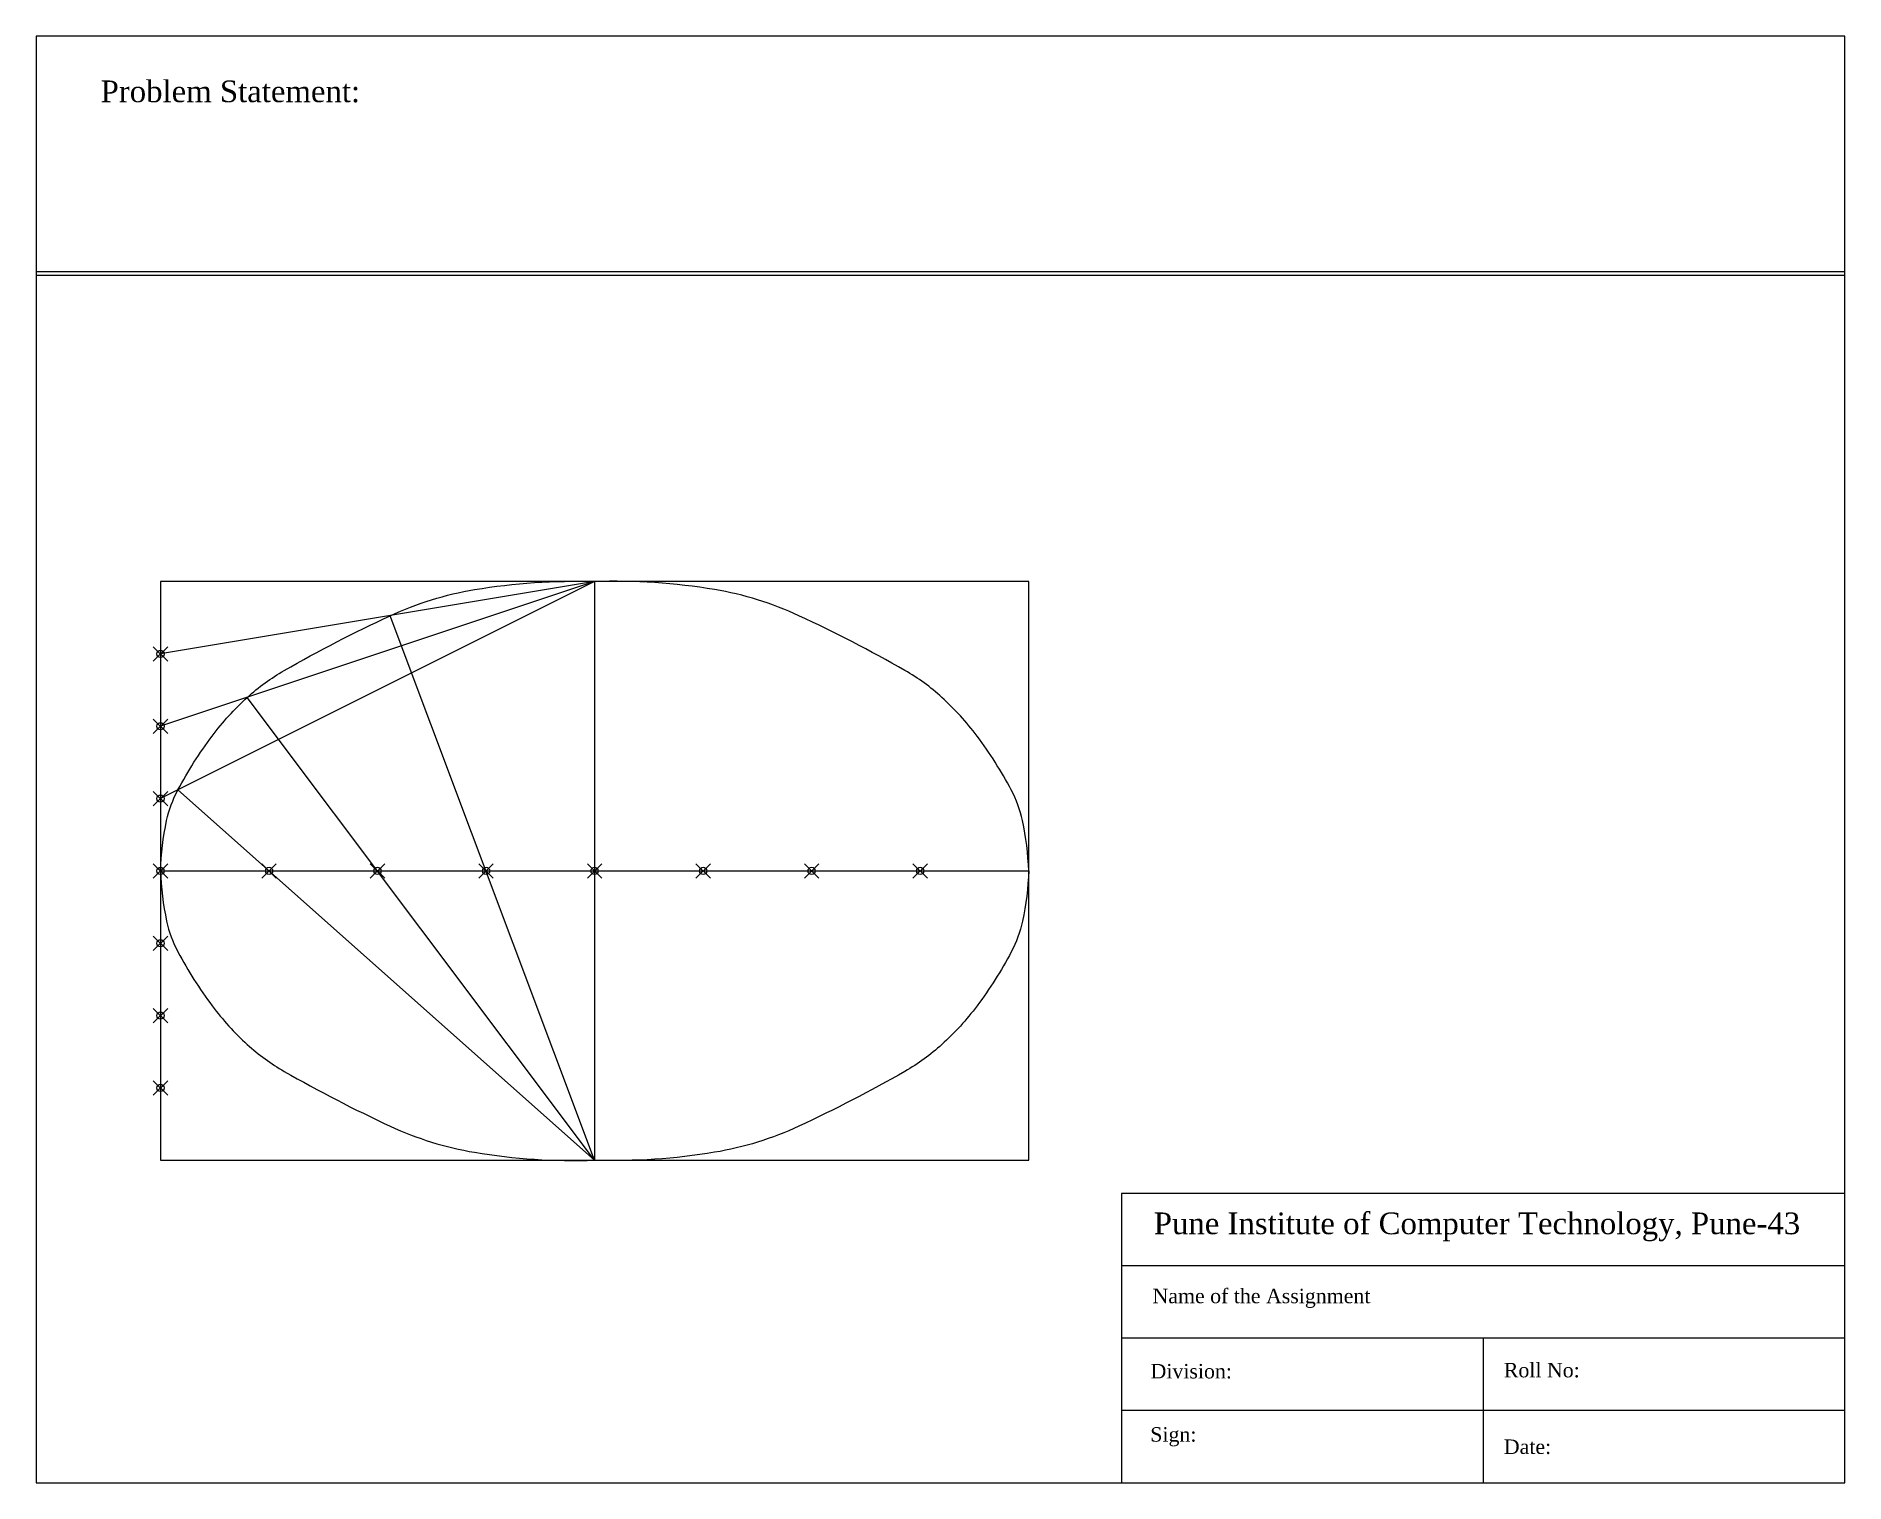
# Model space of a CAD drawing. Header units: millimetres. Extents: x 63 to 313, y 5 to 205.
import ezdxf

# ---------------------------------------------------------------- set-up
doc = ezdxf.new("R2010")
doc.units = ezdxf.units.MM
doc.header["$PDMODE"] = 35
doc.styles.get("Standard").update_dxf_attribs({"font": 'arial.ttf'})

msp = doc.modelspace()

# ---------------------------------------------------------------- linework, layer by layer
for p, q in [((312.81, 205.41), (62.81, 205.41)), ((62.81, 205.41), (62.81, 5.41)), ((62.81, 205.41), (62.81, 155.41)), ((312.81, 5.41), (312.81, 205.41)), ((62.81, 172.88), (312.81, 172.88)), ((62.81, 172.38), (312.81, 172.38)), ((200, 130), (80, 130)), ((80, 130), (80, 50)), ((140, 130), (80, 100)), ((140, 130), (80, 110)), ((140, 130), (80, 120)), ((140, 130), (140, 50)), ((200, 50), (200, 130)), ((140, 50), (111.76, 125.29)), ((140, 50), (92, 114)), ((140, 50), (82.4, 101.2)), ((80, 90), (200, 90)), ((312.81, 5.41), (312.81, 80.41)), ((312.81, 5.41), (312.81, 55.41)), ((80, 50), (200, 50)), ((312.81, 45.41), (212.81, 45.41)), ((212.81, 45.41), (212.81, 5.41)), ((312.81, 35.41), (212.81, 35.41)), ((312.81, 25.41), (212.81, 25.41)), ((262.81, 25.41), (262.81, 5.41)), ((312.81, 15.41), (212.81, 15.41)), ((62.81, 5.41), (312.81, 5.41))]:
    msp.add_line(p, q)
for points in [[(80, 90, -0.044994), (80.85, 96.95, -0.069883), (82.4, 101.2, -0.038351), (87.14, 108.65, -0.046848), (92, 114, -0.055279), (97.1, 117.71, -0.021059), (111.76, 125.29, -0.067546), (123.41, 128.9, -0.049389), (140, 130)], [(200, 90, 0.044994), (199.15, 96.95, 0.069883), (197.6, 101.2, 0.038351), (192.86, 108.65, 0.046848), (188, 114, 0.055279), (182.9, 117.71, 0.021059), (168.24, 125.29, 0.067546), (156.59, 128.9, 0.049389), (140, 130)], [(80, 90, 0.044994), (80.85, 83.05, 0.069883), (82.4, 78.8, 0.038351), (87.14, 71.35, 0.046848), (92, 66, 0.055279), (97.1, 62.29, 0.021059), (111.76, 54.71, 0.067546), (123.41, 51.1, 0.049389), (140, 50)], [(200, 90, -0.044994), (199.15, 83.05, -0.069883), (197.6, 78.8, -0.038351), (192.86, 71.35, -0.046848), (188, 66, -0.055279), (182.9, 62.29, -0.021059), (168.24, 54.71, -0.067546), (156.59, 51.1, -0.049389), (140, 50)]]:
    msp.add_lwpolyline(points, format="xyb")
for p in [(80, 120), (80, 110), (80, 100), (80, 90), (95, 90), (110, 90), (125, 90), (140, 90), (155, 90), (170, 90), (185, 90), (80, 80), (80, 70), (80, 60)]:
    msp.add_point(p)

# ---------------------------------------------------------------- texts
at = {"attachment_point": 1}
for s, insert, char_height in [('{\\fTimes New Roman Baltic|b0|i0|c0|p18;Problem Statement: }', (71.72, 199.28), 3), ('{\\fTimes New Roman Baltic|b0|i0|c0|p18;Name of the Assignment}', (217.12, 32.24), 2), ('{\\fTimes New Roman Baltic|b0|i0|c0|p18;Division:}', (216.85, 21.84), 2), ('{\\fTimes New Roman Baltic|b0|i0|c0|p18;Roll No: }', (265.68, 21.99), 2), ('{\\fTimes New Roman Baltic|b0|i0|c0|p18;Sign: }', (216.81, 13.1), 2), ('{\\fTimes New Roman Baltic|b0|i0|c0|p18;Date: }', (265.68, 11.4), 2)]:
    msp.add_mtext_dynamic_manual_height_columns(s, width=88.8453, gutter_width=1, heights=[0], dxfattribs=dict(at, insert=insert, char_height=char_height))
at = {"ltscale": 2, "insert": (217.29, 42.78), "char_height": 3, "attachment_point": 1}
msp.add_mtext_dynamic_manual_height_columns('{\\fTimes New Roman Baltic|b0|i0|c0|p18;Pune Institute of Computer Technology, Pune-43}', width=88.8453, gutter_width=1, heights=[0], dxfattribs=at)

doc.saveas('drawing.dxf')
